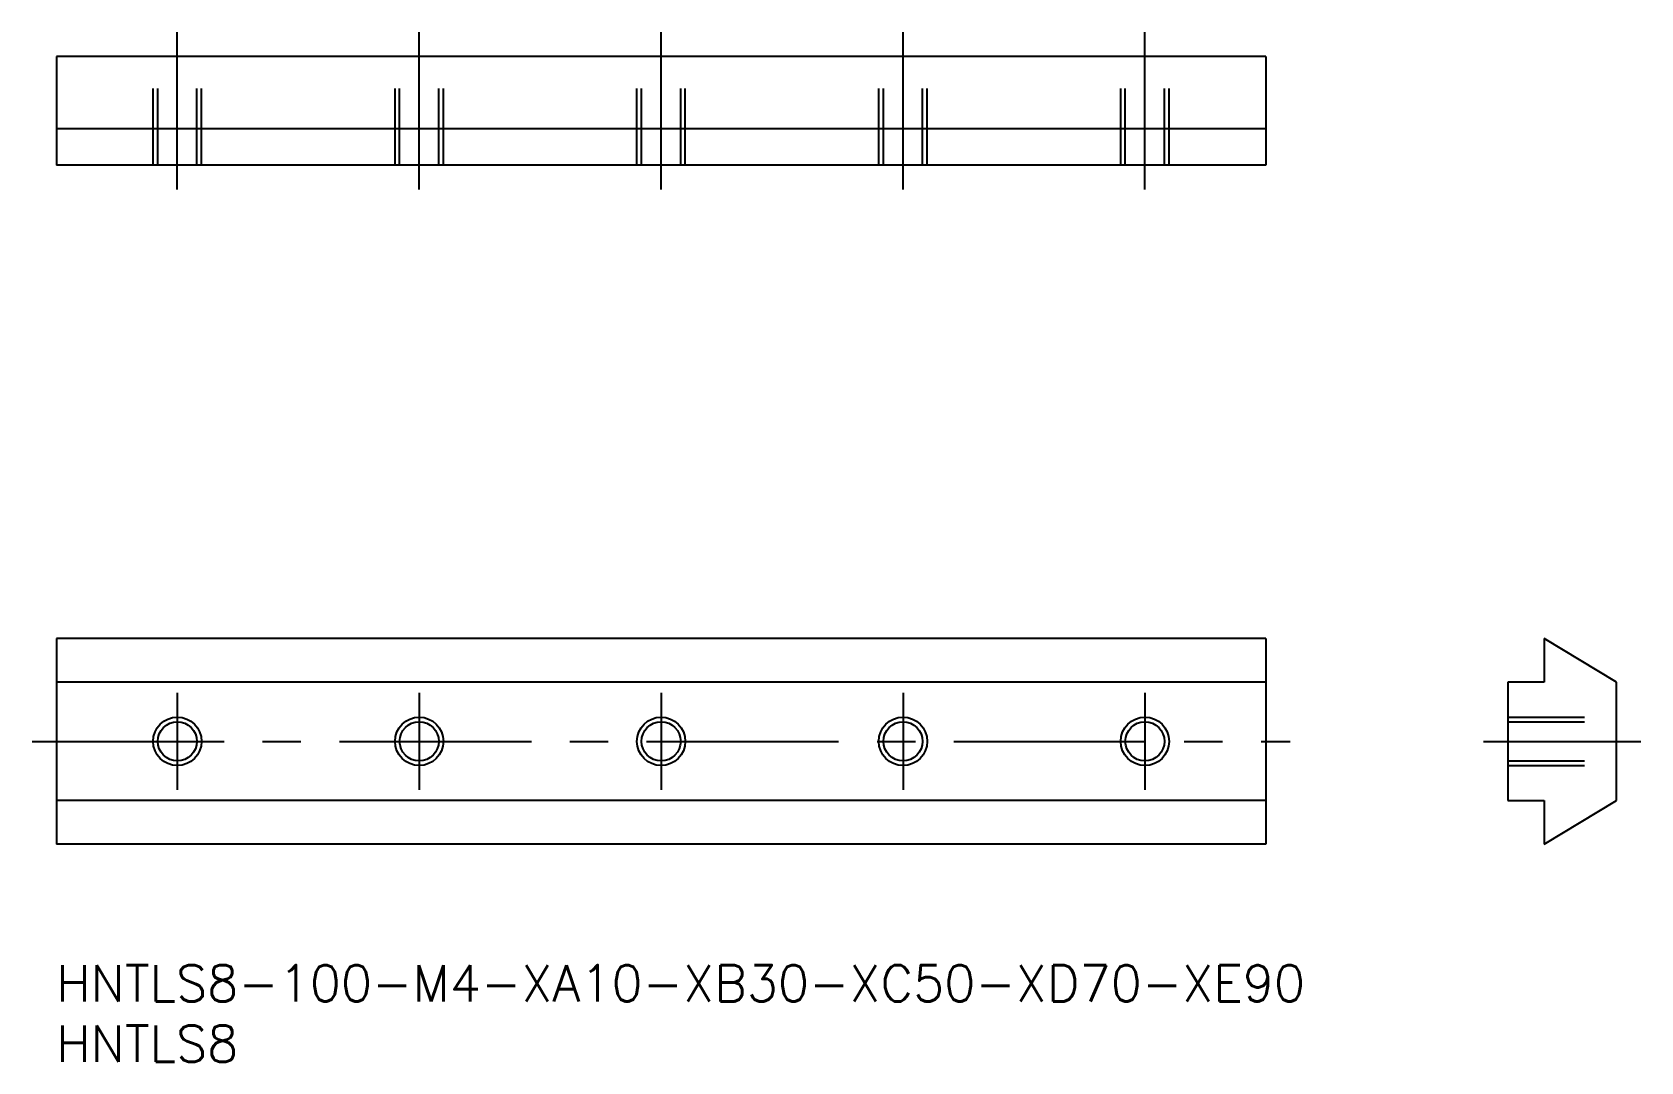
# Model space of a CAD drawing. Extents: x -2 to 131, y -8 to 77.
import ezdxf

# ---------------------------------------------------------------- set-up
doc = ezdxf.new("R2010")
doc.units = 0
doc.header["$LTSCALE"] = 0.5
doc.linetypes.add('CENTER', pattern=[50.8, 31.75, -6.35, 6.35, -6.35])
doc.linetypes.add('DASHED', pattern=[19.05, 12.7, -6.35])
for name, color, linetype in [('MSM_CENTER', 1, 'CENTER'), ('MSM_CONTINUOUS', 7, 'CONTINUOUS'), ('MSM_DASHED', 4, 'DASHED'), ('MSM_NARROW', 5, 'CONTINUOUS'), ('MSM_PART_NUMBER', 7, 'CONTINUOUS')]:
    doc.layers.add(name, color=color, linetype=linetype)
doc.styles.get("Standard").update_dxf_attribs({"font": 'txt.shx', "height": 3, "bigfont": 'bigfont.shx'})

# ---------------------------------------------------------------- blocks, each defined once
blk = doc.blocks.new('*U25')
at = {"layer": 'MSM_PART_NUMBER'}
blk.add_text('HNTLS8-100-M4-XA10-XB30-XC50-XD70-XE90', height=3, dxfattribs=at).set_placement((0, -3))
blk = doc.blocks.new('*U26')
at = {"layer": 'MSM_PART_NUMBER'}
blk.add_text('HNTLS8', height=3, dxfattribs=at).set_placement((0, -8))

msp = doc.modelspace()

# ---------------------------------------------------------------- linework, layer by layer
at = {"layer": 'MSM_CENTER'}
for p, q in [((10, 64.14), (10, 77.14)), ((30, 64.14), (30, 77.14)), ((50, 64.14), (50, 77.14)), ((70, 64.14), (70, 77.14)), ((90, 64.14), (90, 77.14)), ((10, 22.5), (10, 14.5)), ((30, 22.5), (30, 14.5)), ((50, 22.5), (50, 14.5)), ((70, 22.5), (70, 14.5)), ((90, 22.5), (90, 14.5)), ((-2, 18.5), (102, 18.5)), ((118, 18.5), (131, 18.5))]:
    msp.add_line(p, q, dxfattribs=at)
at = {"layer": 'MSM_CONTINUOUS'}
for p, q in [((0, 75.14), (0, 66.14)), ((100, 75.14), (0, 75.14)), ((100, 75.14), (100, 66.14)), ((100, 69.14), (0, 69.14)), ((100, 66.14), (0, 66.14)), ((0, 27), (0, 10)), ((100, 27), (0, 27)), ((100, 27), (100, 10)), ((129, 23.4), (123, 27)), ((123, 27), (123, 23.4)), ((100, 23.4), (0, 23.4)), ((123, 23.4), (120, 23.4)), ((120, 23.4), (120, 13.6)), ((129, 13.6), (129, 23.4)), ((100, 13.6), (0, 13.6)), ((120, 13.6), (123, 13.6)), ((123, 13.6), (123, 10)), ((123, 10), (129, 13.6)), ((100, 10), (0, 10))]:
    msp.add_line(p, q, dxfattribs=at)
for centre in [(10, 18.5), (30, 18.5), (50, 18.5), (70, 18.5), (90, 18.5)]:
    msp.add_circle(centre, 1.62, dxfattribs=at)
at = {"layer": 'MSM_DASHED'}
for p, q in [((8, 66.14), (8, 75.14)), ((8.38, 66.14), (8.38, 75.14)), ((11.62, 66.14), (11.62, 75.14)), ((12, 66.14), (12, 75.14)), ((28, 66.14), (28, 75.14)), ((28.38, 66.14), (28.38, 75.14)), ((31.62, 66.14), (31.62, 75.14)), ((32, 66.14), (32, 75.14)), ((48, 66.14), (48, 75.14)), ((48.38, 66.14), (48.38, 75.14)), ((51.62, 66.14), (51.62, 75.14)), ((52, 66.14), (52, 75.14)), ((68, 66.14), (68, 75.14)), ((68.38, 66.14), (68.38, 75.14)), ((71.62, 66.14), (71.62, 75.14)), ((72, 66.14), (72, 75.14)), ((88, 66.14), (88, 75.14)), ((88.38, 66.14), (88.38, 75.14)), ((91.62, 66.14), (91.62, 75.14)), ((92, 66.14), (92, 75.14)), ((120, 20.5), (129, 20.5)), ((120, 20.12), (129, 20.12)), ((120, 16.88), (129, 16.88)), ((120, 16.5), (129, 16.5))]:
    msp.add_line(p, q, dxfattribs=at)
at = {"layer": 'MSM_NARROW'}
for centre in [(10, 18.5), (30, 18.5), (50, 18.5), (70, 18.5), (90, 18.5)]:
    msp.add_circle(centre, 2, dxfattribs=at)

# ---------------------------------------------------------------- block references
at = {"layer": 'MSM_CONTINUOUS'}
for name in ['*U25', '*U26']:
    msp.add_blockref(name, (0, 0), dxfattribs=at)

doc.saveas('drawing.dxf')
